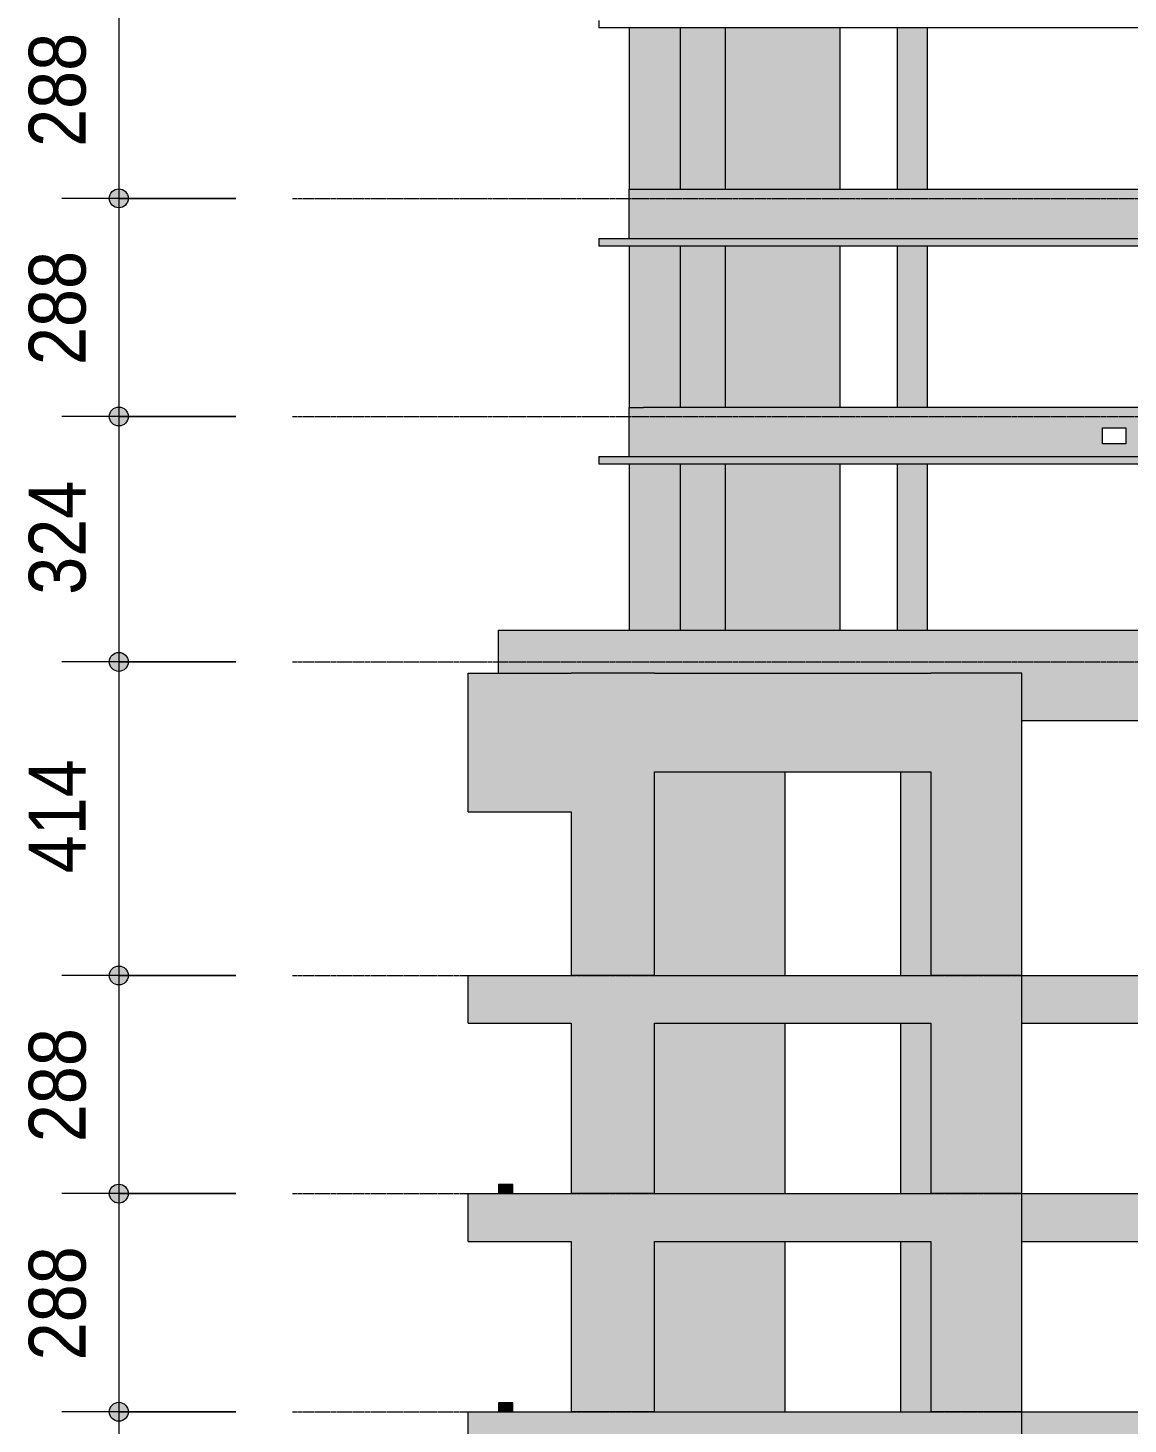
# Model space of a CAD drawing. Header units: centimetres. Extents: x -1475 to 26035, y -1239 to 84208.
# Drawn here: x 12810 to 14263, y 75527 to 77370 of the extents above; entities that cross this region are included whole.
import ezdxf

# ---------------------------------------------------------------- set-up
doc = ezdxf.new("R2010")
doc.units = ezdxf.units.CM
doc.linetypes.add('Centro', pattern=[3.175, 0.635, -0.47625, 1.5875, -0.47625])
for name, color, linetype, lineweight in [('A-ANNO-DIMS', 7, 'Continuous', 9), ('A-ANNO-DIMS-500', 7, 'Continuous', 9), ('A-FLOR', 7, 'Continuous', 9), ('A-FLOR-LEVL', 7, 'Continuous', 9), ('S-BEAM', 7, 'Continuous', 9), ('S-COLS', 7, 'Continuous', 9)]:
    doc.layers.add(name, color=color, linetype=linetype, lineweight=lineweight)
doc.styles.add('Fira Sans_5', font='', dxfattribs={"width": 0.9, "height": 75})
doc.styles.get('Fira Sans_5').set_extended_font_data('Fira Sans')
doc.dimstyles.new('PED_R80_1_5mm_ACIMA_As_ESQ__R00_6', dxfattribs={"dimscale": 30.48, "dimtxt": 102.298456, "dimasz": 3.28084, "dimexe": 2.46063, "dimexo": 2.46063, "dimgap": 0.492126, "dimtad": 1, "dimdec": 1, "dimrnd": 0.5, "dimdsep": 46, "dimtxsty": 'Fira Sans_5', "dimblk1": 'DOTSMALL', "dimblk2": 'DOTSMALL', "dimsah": 1, "dimcen": 0.09, "dimdle": 4.92126, "dimazin": 0, "dimtfac": 1, "dimtdec": 4, "dimtix": 1, "dimtmove": 0, "dimatfit": 3, "dimfxl": 1, "dimtvp": 1, "dimtolj": 1, "dimtzin": 0, "dimarcsym": 2})

# ---------------------------------------------------------------- blocks, each defined once
blk = doc.blocks.new('DIMBLOCK408-CT202 - CORTE ESQ_ DINF')
at = {"layer": 'A-ANNO-DIMS-500', "true_color": 0x000032}
h = blk.add_hatch(color=178, dxfattribs=at)
edge = h.paths.add_edge_path(flags=0)
edge.add_arc((12930.4, 77433), 12.5, 0, 360)
h = blk.add_hatch(color=178, dxfattribs=at)
edge = h.paths.add_edge_path(flags=0)
edge.add_arc((12930.4, 77145), 12.5, 0, 360)
at = {"layer": 'A-ANNO-DIMS-500', "color": 178, "true_color": 0x000032}
for p, q in [((13084.8, 77433), (12855.4, 77433)), ((12930.4, 77433), (12930.4, 77145)), ((12930.4, 77433), (13084.8, 77433)), ((13084.8, 77145), (12855.4, 77145)), ((12930.4, 77145), (13084.8, 77145))]:
    blk.add_line(p, q, dxfattribs=at)
for centre in [(12930.4, 77433), (12930.4, 77145)]:
    blk.add_circle(centre, 12.5, dxfattribs=at)
at = {"layer": 'A-ANNO-DIMS-500', "color": 0, "insert": (12811.6, 77212.9), "char_height": 75, "width": 182.563, "attachment_point": 1, "rotation": 90, "line_spacing_factor": 1.049215, "style": 'Fira Sans_5'}
blk.add_mtext('288', dxfattribs=at)
blk = doc.blocks.new('_DotSmall')
at = {"color": 0, "linetype": 'ByBlock', "const_width": 0.5}
blk.add_lwpolyline([(-0.0625, 0, 1), (0.0625, 0, 1)], format="xyb", close=True, dxfattribs=at)
blk = doc.blocks.new('DIMBLOCK409-CT202 - CORTE ESQ_ DINF')
at = {"layer": 'A-ANNO-DIMS-500', "true_color": 0x000032}
h = blk.add_hatch(color=178, dxfattribs=at)
edge = h.paths.add_edge_path(flags=0)
edge.add_arc((12930.4, 77145), 12.5, 0, 360)
h = blk.add_hatch(color=178, dxfattribs=at)
edge = h.paths.add_edge_path(flags=0)
edge.add_arc((12930.4, 76857), 12.5, 0, 360)
at = {"layer": 'A-ANNO-DIMS-500', "color": 178, "true_color": 0x000032}
for p, q in [((13084.8, 77145), (12855.4, 77145)), ((12930.4, 77145), (12930.4, 76857)), ((12930.4, 77145), (13084.8, 77145)), ((13084.8, 76857), (12855.4, 76857)), ((12930.4, 76857), (13084.8, 76857))]:
    blk.add_line(p, q, dxfattribs=at)
for centre in [(12930.4, 77145), (12930.4, 76857)]:
    blk.add_circle(centre, 12.5, dxfattribs=at)
at = {"layer": 'A-ANNO-DIMS-500', "color": 0, "insert": (12811.6, 76924.9), "char_height": 75, "width": 182.563, "attachment_point": 1, "rotation": 90, "line_spacing_factor": 1.049215, "style": 'Fira Sans_5'}
blk.add_mtext('288', dxfattribs=at)
blk = doc.blocks.new('DIMBLOCK410-CT202 - CORTE ESQ_ DINF')
at = {"layer": 'A-ANNO-DIMS-500', "true_color": 0x000032}
h = blk.add_hatch(color=178, dxfattribs=at)
edge = h.paths.add_edge_path(flags=0)
edge.add_arc((12930.4, 76857), 12.5, 0, 360)
h = blk.add_hatch(color=178, dxfattribs=at)
edge = h.paths.add_edge_path(flags=0)
edge.add_arc((12930.4, 76533), 12.5, 0, 360)
at = {"layer": 'A-ANNO-DIMS-500', "color": 178, "true_color": 0x000032}
for p, q in [((13084.8, 76857), (12855.4, 76857)), ((12930.4, 76857), (12930.4, 76533)), ((12930.4, 76857), (13084.8, 76857)), ((13084.8, 76533), (12855.4, 76533)), ((12930.4, 76533), (13084.8, 76533))]:
    blk.add_line(p, q, dxfattribs=at)
for centre in [(12930.4, 76857), (12930.4, 76533)]:
    blk.add_circle(centre, 12.5, dxfattribs=at)
at = {"layer": 'A-ANNO-DIMS-500', "color": 0, "insert": (12811.6, 76621.6), "char_height": 75, "width": 176.268, "attachment_point": 1, "rotation": 90, "line_spacing_factor": 1.049215, "style": 'Fira Sans_5'}
blk.add_mtext('324', dxfattribs=at)
blk = doc.blocks.new('DIMBLOCK411-CT202 - CORTE ESQ_ DINF')
at = {"layer": 'A-ANNO-DIMS-500', "true_color": 0x000032}
h = blk.add_hatch(color=178, dxfattribs=at)
edge = h.paths.add_edge_path(flags=0)
edge.add_arc((12930.4, 76533), 12.5, 0, 360)
h = blk.add_hatch(color=178, dxfattribs=at)
edge = h.paths.add_edge_path(flags=0)
edge.add_arc((12930.4, 76119), 12.5, 0, 360)
at = {"layer": 'A-ANNO-DIMS-500', "color": 178, "true_color": 0x000032}
for p, q in [((13084.8, 76533), (12855.4, 76533)), ((12930.4, 76533), (12930.4, 76119)), ((12930.4, 76533), (13084.8, 76533)), ((13084.8, 76119), (12855.4, 76119)), ((12930.4, 76119), (13084.8, 76119))]:
    blk.add_line(p, q, dxfattribs=at)
for centre in [(12930.4, 76533), (12930.4, 76119)]:
    blk.add_circle(centre, 12.5, dxfattribs=at)
at = {"layer": 'A-ANNO-DIMS-500', "color": 0, "insert": (12811.6, 76253.9), "char_height": 75, "width": 173.12, "attachment_point": 1, "rotation": 90, "line_spacing_factor": 1.049215, "style": 'Fira Sans_5'}
blk.add_mtext('414', dxfattribs=at)
blk = doc.blocks.new('DIMBLOCK412-CT202 - CORTE ESQ_ DINF')
at = {"layer": 'A-ANNO-DIMS-500', "true_color": 0x000032}
h = blk.add_hatch(color=178, dxfattribs=at)
edge = h.paths.add_edge_path(flags=0)
edge.add_arc((12930.4, 76119), 12.5, 0, 360)
h = blk.add_hatch(color=178, dxfattribs=at)
edge = h.paths.add_edge_path(flags=0)
edge.add_arc((12930.4, 75831), 12.5, 0, 360)
at = {"layer": 'A-ANNO-DIMS-500', "color": 178, "true_color": 0x000032}
for p, q in [((13084.8, 76119), (12855.4, 76119)), ((12930.4, 76119), (12930.4, 75831)), ((12930.4, 76119), (13084.8, 76119)), ((13084.8, 75831), (12855.4, 75831)), ((12930.4, 75831), (13084.8, 75831))]:
    blk.add_line(p, q, dxfattribs=at)
for centre in [(12930.4, 76119), (12930.4, 75831)]:
    blk.add_circle(centre, 12.5, dxfattribs=at)
at = {"layer": 'A-ANNO-DIMS-500', "color": 0, "insert": (12811.6, 75898.9), "char_height": 75, "width": 182.563, "attachment_point": 1, "rotation": 90, "line_spacing_factor": 1.049215, "style": 'Fira Sans_5'}
blk.add_mtext('288', dxfattribs=at)
blk = doc.blocks.new('DIMBLOCK413-CT202 - CORTE ESQ_ DINF')
at = {"layer": 'A-ANNO-DIMS-500', "true_color": 0x000032}
h = blk.add_hatch(color=178, dxfattribs=at)
edge = h.paths.add_edge_path(flags=0)
edge.add_arc((12930.4, 75831), 12.5, 0, 360)
h = blk.add_hatch(color=178, dxfattribs=at)
edge = h.paths.add_edge_path(flags=0)
edge.add_arc((12930.4, 75543), 12.5, 0, 360)
at = {"layer": 'A-ANNO-DIMS-500', "color": 178, "true_color": 0x000032}
for p, q in [((13084.8, 75831), (12855.4, 75831)), ((12930.4, 75831), (12930.4, 75543)), ((12930.4, 75831), (13084.8, 75831)), ((13084.8, 75543), (12855.4, 75543)), ((12930.4, 75543), (13084.8, 75543))]:
    blk.add_line(p, q, dxfattribs=at)
for centre in [(12930.4, 75831), (12930.4, 75543)]:
    blk.add_circle(centre, 12.5, dxfattribs=at)
at = {"layer": 'A-ANNO-DIMS-500', "color": 0, "insert": (12811.6, 75610.9), "char_height": 75, "width": 182.563, "attachment_point": 1, "rotation": 90, "line_spacing_factor": 1.049215, "style": 'Fira Sans_5'}
blk.add_mtext('288', dxfattribs=at)
blk = doc.blocks.new('DIMBLOCK414-CT202 - CORTE ESQ_ DINF')
at = {"layer": 'A-ANNO-DIMS-500', "true_color": 0x000032}
h = blk.add_hatch(color=178, dxfattribs=at)
edge = h.paths.add_edge_path(flags=0)
edge.add_arc((12930.4, 75543), 12.5, 0, 360)
h = blk.add_hatch(color=178, dxfattribs=at)
edge = h.paths.add_edge_path(flags=0)
edge.add_arc((12930.4, 75255), 12.5, 0, 360)
at = {"layer": 'A-ANNO-DIMS-500', "color": 178, "true_color": 0x000032}
for p, q in [((13084.8, 75543), (12855.4, 75543)), ((12930.4, 75543), (12930.4, 75255)), ((12930.4, 75543), (13084.8, 75543)), ((13084.8, 75255), (12855.4, 75255)), ((12930.4, 75255), (13084.8, 75255))]:
    blk.add_line(p, q, dxfattribs=at)
for centre in [(12930.4, 75543), (12930.4, 75255)]:
    blk.add_circle(centre, 12.5, dxfattribs=at)
at = {"layer": 'A-ANNO-DIMS-500', "color": 0, "insert": (12811.6, 75322.9), "char_height": 75, "width": 182.563, "attachment_point": 1, "rotation": 90, "line_spacing_factor": 1.049215, "style": 'Fira Sans_5'}
blk.add_mtext('288', dxfattribs=at)

msp = doc.modelspace()

# ---------------------------------------------------------------- hatches: boundary and pattern name
at = {"layer": 'A-FLOR', "true_color": 0xc0c0c0}
for points in [[(13604.01, 77082), (14469.01, 77082), (14468.51, 77092), (13564.01, 77092), (13564.01, 77082)], [(13882.51, 76794), (14469.01, 76794), (14468.51, 76804), (13564.01, 76804), (13564.01, 76794), (13725.01, 76794)]]:
    msp.add_hatch(color=9, dxfattribs=at).paths.add_polyline_path(points, flags=0)
at = {"layer": 'S-BEAM', "true_color": 0xc0c0c0}
for points in [[(13604.01, 77092), (13623.01, 77092), (13623.01, 77157), (13604.01, 77157), (13604.01, 77116)], [(13623.01, 77092), (14294.01, 77092), (14294.01, 77157), (13623.01, 77157), (13623.01, 77116)], [(13623.01, 76804), (13623.01, 76869), (13604.01, 76869), (13604.01, 76804)], [(13450.51, 76518), (13450.51, 76575), (13431.51, 76575), (13431.51, 76518)], [(14265.51, 76455), (14276.51, 76455), (14276.51, 76518), (14295.51, 76518), (14295.51, 76575), (13450.51, 76575), (13450.51, 76518), (14122.51, 76518), (14122.51, 76455)], [(13527.51, 76335), (13527.51, 76518), (13391.51, 76518), (13391.51, 76335), (13469.73, 76335)], [(13637.51, 76388), (14002.51, 76388), (14002.51, 76518), (13637.51, 76518), (13637.51, 76408.48)], [(13391.51, 76056), (13527.51, 76056), (13527.51, 76119), (13391.51, 76119)], [(13913.21, 76056), (14002.51, 76056), (14002.51, 76119), (13637.51, 76119), (13637.51, 76056), (13810.01, 76056)], [(14276.51, 76056), (14276.51, 76119), (14122.51, 76119), (14122.51, 76056), (14265.51, 76056)], [(13431.51, 75831), (13450.51, 75831), (13450.51, 75843), (13431.51, 75843)], [(13391.51, 75768), (13527.51, 75768), (13527.51, 75831), (13391.51, 75831)], [(13913.21, 75768), (14002.51, 75768), (14002.51, 75831), (13637.51, 75831), (13637.51, 75768), (13810.01, 75768)], [(14276.51, 75768), (14276.51, 75831), (14122.51, 75831), (14122.51, 75768), (14167.31, 75768)], [(13431.51, 75543.01), (13450.51, 75543.01), (13450.51, 75555.01), (13431.51, 75555.01)], [(13391.51, 75480.01), (13527.51, 75480.01), (13527.51, 75543.01), (13391.51, 75543.01)], [(13962.51, 75480.01), (14002.51, 75480.01), (14002.51, 75543.01), (13637.51, 75543.01), (13637.51, 75480.01), (13913.21, 75480.01)], [(14276.51, 75480.01), (14276.51, 75543.01), (14122.51, 75543.01), (14122.51, 75480.01), (14167.31, 75480.01)]]:
    msp.add_hatch(color=9, dxfattribs=at).paths.add_polyline_path(points, flags=0)
h = msp.add_hatch(color=9, dxfattribs=at)
h.paths.add_polyline_path([(13630.91, 76804), (14294.01, 76804), (14294.01, 76869), (13623.01, 76869), (13623.01, 76804)], flags=0)
h.paths.add_polyline_path([(14259.92, 76821), (14228.92, 76821), (14228.92, 76842), (14259.92, 76842), (14259.92, 76821.87)], flags=0)
at = {"layer": 'S-COLS', "true_color": 0xc0c0c0}
h = msp.add_hatch(color=9, dxfattribs=at)
h.paths.add_polyline_path([(13671.51, 77157), (13671.52, 77157), (13671.51, 77370), (13604.01, 77370), (13604.01, 77157), (13623.01, 77157)], flags=0)
h.paths.add_polyline_path([(13882.51, 77157), (13882.51, 77370), (13731.51, 77370), (13731.51, 77157), (13867.66, 77157)], flags=0)
for points in [[(13671.52, 77157), (13701.51, 77157), (13701.51, 77370), (13671.61, 77370), (13671.59, 77315.41)], [(13722.46, 77157), (13731.51, 77157), (13730.94, 77370), (13701.51, 77370), (13701.51, 77157), (13718.18, 77157)], [(13960.85, 77157), (13998.01, 77157), (13998.01, 77370), (13958.01, 77370), (13958.01, 77157)], [(13671.52, 76869), (13701.51, 76869), (13701.51, 77082), (13671.61, 77082), (13671.56, 76962.17)], [(13722.73, 76869), (13731.51, 76869), (13730.94, 77082), (13701.51, 77082), (13701.51, 76869), (13722.46, 76869)], [(13960.97, 76869), (13998.01, 76869), (13998.01, 77082), (13958.01, 77082), (13958.01, 76869)], [(13671.51, 76575), (13701.51, 76575), (13701.51, 76794), (13671.51, 76794), (13671.51, 76727.11)], [(13721.96, 76575), (13731.51, 76575), (13730.94, 76794), (13701.51, 76794), (13701.51, 76575), (13718.18, 76575)], [(13958.01, 76575), (13998.01, 76575), (13998.01, 76794), (13958.01, 76794), (13958.01, 76777.6)], [(13527.51, 76119), (13637.51, 76119), (13637.51, 76518), (13527.51, 76518), (13527.51, 76335)], [(14122.51, 76119), (14122.51, 76518), (14002.51, 76518), (14002.51, 76119)], [(13810.01, 76119), (13810.01, 76388), (13637.51, 76388), (13637.51, 76119)], [(14002.51, 76119), (14002.51, 76388), (13962.51, 76388), (13962.51, 76119), (13968.91, 76119)], [(13536.82, 75831), (13637.51, 75831), (13637.51, 76119), (13527.51, 76119), (13527.51, 75831)], [(14122.51, 75831), (14122.51, 76119), (14002.51, 76119), (14002.51, 75831)], [(13637.51, 75831), (13810.01, 75831), (13810.01, 76056), (13637.51, 76056), (13637.51, 75968.39)], [(14002.51, 75831), (14002.51, 76056), (13962.51, 76056), (13962.51, 75831)], [(13536.82, 75543.01), (13637.51, 75543.01), (13637.51, 75831), (13527.51, 75831), (13527.51, 75543.01)], [(14002.51, 75543.01), (14122.51, 75543.01), (14122.51, 75831), (14002.51, 75831), (14002.51, 75670.24)], [(13810.01, 75543.01), (13810.01, 75768), (13637.51, 75768), (13637.51, 75543.01)], [(13962.51, 75543.01), (14002.51, 75543.01), (14002.51, 75768), (13962.51, 75768), (13962.51, 75670.24)], [(13536.82, 75255.01), (13637.51, 75255.01), (13637.51, 75543.01), (13527.51, 75543.01), (13527.51, 75255.01)], [(14002.51, 75255.01), (14122.51, 75255.01), (14122.51, 75543.01), (14002.51, 75543.01), (14002.51, 75301.11)]]:
    msp.add_hatch(color=9, dxfattribs=at).paths.add_polyline_path(points, flags=0)
h = msp.add_hatch(color=9, dxfattribs=at)
h.paths.add_polyline_path([(13630.91, 76869), (13671.52, 76869), (13671.51, 77082), (13604.01, 77082), (13604.01, 76869), (13623.01, 76869)], flags=0)
h.paths.add_polyline_path([(13731.51, 76869), (13882.51, 76869), (13882.51, 77082), (13731.51, 77082), (13731.51, 76962.17)], flags=0)
h = msp.add_hatch(color=9, dxfattribs=at)
h.paths.add_polyline_path([(13604.01, 76575), (13671.51, 76575), (13671.51, 76794), (13604.01, 76794), (13604.01, 76777.6)], flags=0)
h.paths.add_polyline_path([(13882.51, 76575), (13882.51, 76794), (13731.51, 76794), (13731.51, 76575), (13825, 76575)], flags=0)

# ---------------------------------------------------------------- linework, layer by layer
at = {"layer": 'A-FLOR'}
for p, q in [((13564.01, 77380), (13564.01, 77370)), ((14469.01, 77370), (13564.01, 77370)), ((13564.01, 77092), (14469.01, 77092)), ((13564.01, 77092), (13564.01, 77082)), ((14469.01, 77082), (13564.01, 77082)), ((13564.01, 76804), (14469.01, 76804)), ((13564.01, 76804), (13564.01, 76794)), ((14469.01, 76794), (13564.01, 76794))]:
    msp.add_line(p, q, dxfattribs=at)
at = {"layer": 'A-FLOR-LEVL', "linetype": 'Centro'}
for p, q in [((13159.76, 77145), (16958.36, 77145)), ((13159.76, 76857), (16958.36, 76857)), ((13159.76, 76533), (16958.36, 76533)), ((13159.76, 76119), (16958.36, 76119)), ((13159.76, 75831), (16958.36, 75831)), ((13159.76, 75543.01), (16958.36, 75543.01))]:
    msp.add_line(p, q, dxfattribs=at)
at = {"layer": 'S-BEAM'}
for p, q in [((13604.01, 77157), (13623.01, 77157)), ((13604.01, 77092), (13604.01, 77157)), ((13623.01, 77157), (14294.01, 77157)), ((13604.01, 76869), (13623.01, 76869)), ((13604.01, 76804), (13604.01, 76869)), ((14294.01, 76869), (13623.01, 76869)), ((14228.92, 76842), (14259.92, 76842)), ((14228.92, 76821), (14228.92, 76842)), ((14259.92, 76842), (14259.92, 76821)), ((14259.92, 76821), (14228.92, 76821)), ((13431.51, 76575), (13450.51, 76575)), ((13431.51, 76518), (13431.51, 76575)), ((13450.51, 76575), (14295.51, 76575)), ((13391.51, 76335), (13391.51, 76518)), ((13391.51, 76518), (13527.51, 76518)), ((13637.51, 76518), (14002.51, 76518)), ((14276.51, 76455), (14122.51, 76455)), ((13637.51, 76388), (14002.51, 76388)), ((13391.51, 76335), (13527.51, 76335)), ((13391.51, 76056), (13391.51, 76119)), ((13391.51, 76119), (13527.51, 76119)), ((13637.51, 76119), (14002.51, 76119)), ((14122.51, 76119), (14276.51, 76119)), ((13391.51, 76056), (13527.51, 76056)), ((13637.51, 76056), (14002.51, 76056)), ((14122.51, 76056), (14276.51, 76056)), ((13450.51, 75843), (13431.51, 75843)), ((13431.51, 75843), (13431.51, 75831)), ((13450.51, 75831), (13450.51, 75843)), ((13391.51, 75768), (13391.51, 75831)), ((13391.51, 75831), (13527.51, 75831)), ((13637.51, 75831), (14002.51, 75831)), ((14122.51, 75831), (14276.51, 75831)), ((13391.51, 75768), (13527.51, 75768)), ((13637.51, 75768), (14002.51, 75768)), ((14122.51, 75768), (14276.51, 75768)), ((13450.51, 75555.01), (13431.51, 75555.01)), ((13431.51, 75555.01), (13431.51, 75543.01)), ((13450.51, 75543.01), (13450.51, 75555.01)), ((13391.51, 75480.01), (13391.51, 75543.01)), ((13391.51, 75543.01), (13527.51, 75543.01)), ((13637.51, 75543.01), (14002.51, 75543.01)), ((14122.51, 75543.01), (14276.51, 75543.01))]:
    msp.add_line(p, q, dxfattribs=at)
at = {"layer": 'S-COLS'}
for p, q in [((13604.01, 77370), (13604.01, 77157)), ((13671.51, 77370), (13671.51, 77157)), ((13731.51, 77157), (13731.51, 77370)), ((13882.51, 77157), (13882.51, 77370)), ((13958.01, 77370), (13958.01, 77157)), ((13998.01, 77157), (13998.01, 77370)), ((13604.01, 77082), (13604.01, 76869)), ((13671.51, 77082), (13671.51, 76869)), ((13731.51, 76869), (13731.51, 77082)), ((13882.51, 76869), (13882.51, 77082)), ((13958.01, 77082), (13958.01, 76869)), ((13998.01, 76869), (13998.01, 77082)), ((13604.01, 76794), (13604.01, 76575)), ((13671.51, 76794), (13671.51, 76575)), ((13731.51, 76575), (13731.51, 76794)), ((13882.51, 76575), (13882.51, 76794)), ((13958.01, 76794), (13958.01, 76575)), ((13998.01, 76575), (13998.01, 76794)), ((13637.51, 76518), (13527.51, 76518)), ((14122.51, 76518), (14002.51, 76518)), ((14122.51, 76119), (14122.51, 76518)), ((13637.51, 76119), (13637.51, 76388)), ((13810.01, 76119), (13810.01, 76388)), ((13962.51, 76388), (13962.51, 76119)), ((14002.51, 76388), (14002.51, 76119)), ((13527.51, 76335), (13527.51, 76119)), ((13637.51, 76119), (13527.51, 76119)), ((13637.51, 76119), (13527.51, 76119)), ((14122.51, 76119), (14002.51, 76119)), ((14122.51, 76119), (14002.51, 76119)), ((14122.51, 75831), (14122.51, 76119)), ((13527.51, 76056), (13527.51, 75831)), ((13637.51, 75831), (13637.51, 76056)), ((13810.01, 75831), (13810.01, 76056)), ((13962.51, 76056), (13962.51, 75831)), ((14002.51, 76056), (14002.51, 75831)), ((13637.51, 75831), (13527.51, 75831)), ((13637.51, 75831), (13527.51, 75831)), ((14122.51, 75831), (14002.51, 75831)), ((14122.51, 75831), (14002.51, 75831)), ((14122.51, 75543.01), (14122.51, 75831)), ((13527.51, 75768), (13527.51, 75543.01)), ((13637.51, 75543.01), (13637.51, 75768)), ((13810.01, 75543.01), (13810.01, 75768)), ((13962.51, 75768), (13962.51, 75543.01)), ((14002.51, 75768), (14002.51, 75543.01)), ((13637.51, 75543.01), (13527.51, 75543.01)), ((13637.51, 75543.01), (13527.51, 75543.01)), ((14122.51, 75543.01), (14002.51, 75543.01)), ((14122.51, 75543.01), (14002.51, 75543.01)), ((14122.51, 75255.01), (14122.51, 75543.01))]:
    msp.add_line(p, q, dxfattribs=at)

# ---------------------------------------------------------------- dimensions: what is measured, and where the dimension line sits
at = {"layer": 'A-ANNO-DIMS', "color": 178, "true_color": 0x000032}
for base, p1, p2, override, picture, middle in [((12930.43, 77145), (13159.76, 77433), (13159.76, 77145), {"dimpost": '<>', "dimfxl": 288}, 'DIMBLOCK408-CT202 - CORTE ESQ_ DINF', (12877.27, 77289)), ((12930.43, 76857), (13159.76, 77145), (13159.76, 76857), {"dimpost": '<>', "dimfxl": 288}, 'DIMBLOCK409-CT202 - CORTE ESQ_ DINF', (12877.27, 77001)), ((12930.43, 76533), (13159.76, 76857), (13159.76, 76533), {"dimpost": '<>', "dimfxl": 323.998}, 'DIMBLOCK410-CT202 - CORTE ESQ_ DINF', (12877.27, 76695)), ((12930.43, 76119), (13159.76, 76533), (13159.76, 76119), {"dimpost": '<>', "dimfxl": 414.002}, 'DIMBLOCK411-CT202 - CORTE ESQ_ DINF', (12877.93, 76326)), ((12930.43, 75831), (13159.76, 76119), (13159.76, 75831), {"dimpost": '<>', "dimfxl": 288}, 'DIMBLOCK412-CT202 - CORTE ESQ_ DINF', (12877.27, 75975)), ((12930.43, 75543.01), (13159.76, 75831), (13159.76, 75543.01), {"dimpost": '<>', "dimfxl": 287.995}, 'DIMBLOCK413-CT202 - CORTE ESQ_ DINF', (12877.27, 75687)), ((12930.43, 75255.01), (13159.76, 75543.01), (13159.76, 75255.01), {"dimpost": '<>', "dimfxl": 288}, 'DIMBLOCK414-CT202 - CORTE ESQ_ DINF', (12877.27, 75399.01))]:
    dim = msp.add_linear_dim(base=base, p1=p1, p2=p2, angle=90, dimstyle='PED_R80_1_5mm_ACIMA_As_ESQ__R00_6', override=override, dxfattribs=at)
    dim.commit()
    dim.dimension.update_dxf_attribs({"geometry": picture, "text_midpoint": middle})

doc.saveas('drawing.dxf')
